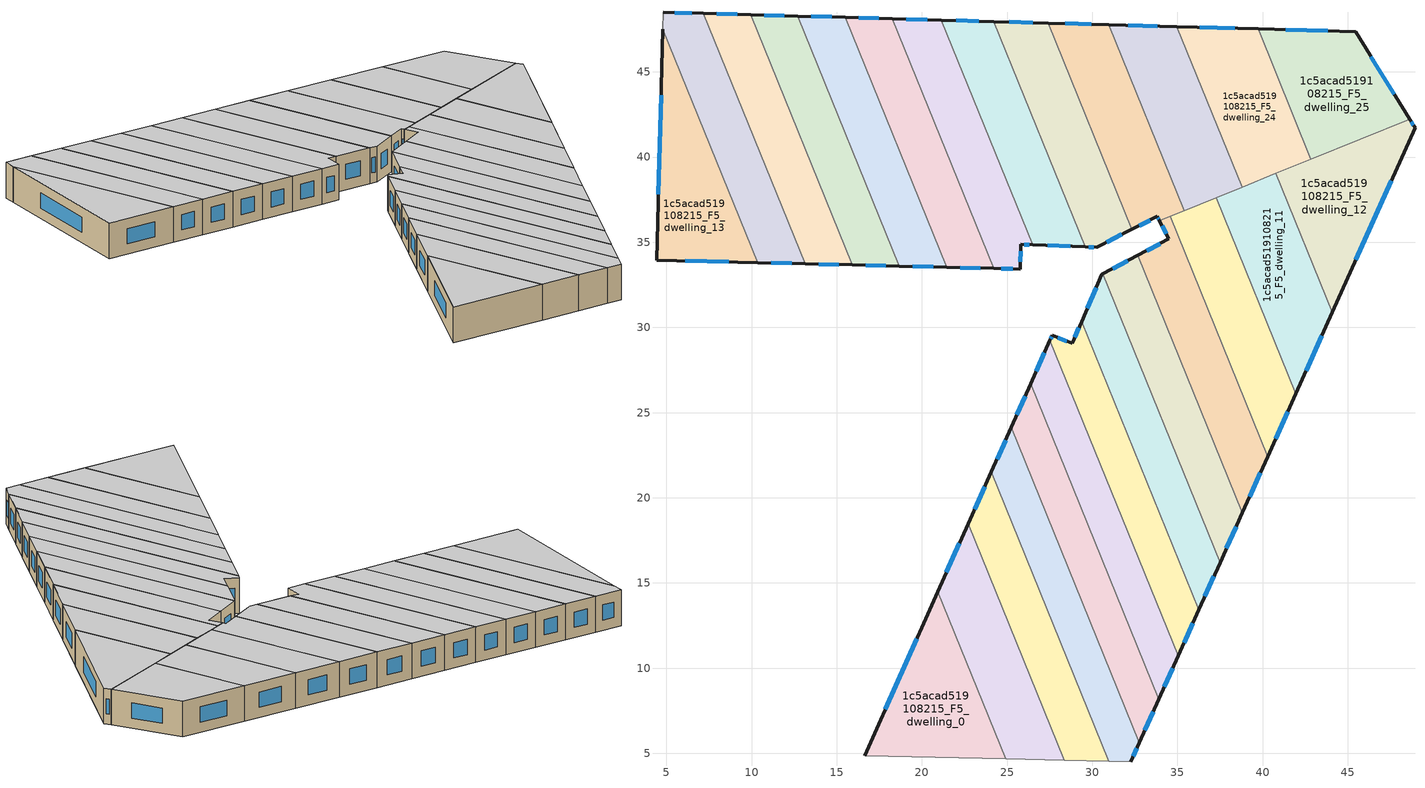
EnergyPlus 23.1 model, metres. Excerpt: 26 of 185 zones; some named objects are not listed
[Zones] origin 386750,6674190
1c5acad519108215_F5_dwelling_0
 floor to 1c5acad519108215_F4_dwelling_0 (EU_floor_Construction): 20.93,14.48 24.91,4.67 16.63,4.85 z15
 wall outside (EU_wall_Construction): 20.93,14.48 16.63,4.85 z15:18
 wall adiabatic (EU_wall_Construction): 16.63,4.85 24.91,4.67 z15:18
 wall to 1c5acad519108215_F5_dwelling_1 (EU_wall_Construction): 24.91,4.67 20.93,14.48 z15:18
 window (EU_Window_Construction): 19.7,11.72 17.86,7.6 z15.86:17.14
 ceiling to 1c5acad519108215_F6_dwelling_0 (EU_floor_Construction): 24.91,4.67 20.93,14.48 16.63,4.85 z18
1c5acad519108215_F5_dwelling_1
 floor to 1c5acad519108215_F4_dwelling_1 (EU_floor_Construction): 22.71,18.46 28.34,4.59 24.91,4.67 20.93,14.48 z15
 wall outside (EU_wall_Construction): 22.71,18.46 20.93,14.48 z15:18
 wall to 1c5acad519108215_F5_dwelling_2 (EU_wall_Construction): 28.34,4.59 22.71,18.46 z15:18
 wall adiabatic (EU_wall_Construction): 24.91,4.67 28.34,4.59 z15:18
 window (EU_Window_Construction): 22.2,17.33 21.44,15.62 z15.86:17.14
 ceiling to 1c5acad519108215_F6_dwelling_1 (EU_floor_Construction): 28.34,4.59 22.71,18.46 20.93,14.48 24.91,4.67 z18
1c5acad519108215_F5_dwelling_10
 floor to 1c5acad519108215_F4_dwelling_10 (EU_floor_Construction): 37.26,37.61 41.94,26.1 40.29,22.42 34.56,36.51 z15
 wall outside (EU_wall_Construction): 40.29,22.42 41.94,26.1 z15:18
 wall to 1c5acad519108215_F5_dwelling_9 (EU_wall_Construction): 34.56,36.51 40.29,22.42 z15:18
 wall to 1c5acad519108215_F5_dwelling_11 (EU_wall_Construction): 41.94,26.1 37.26,37.61 z15:18
 wall to 1c5acad519108215_F5_dwelling_23 (EU_wall_Construction): 37.26,37.61 35.39,36.85 z15:18
 wall to 1c5acad519108215_F5_dwelling_22 (EU_wall_Construction): 35.39,36.85 34.56,36.51 z15:18
 window (EU_Window_Construction): 40.76,23.47 41.47,25.05 z15.86:17.14
 ceiling to 1c5acad519108215_F6_dwelling_10 (EU_floor_Construction): 40.29,22.42 41.94,26.1 37.26,37.61 34.56,36.51 z18
1c5acad519108215_F5_dwelling_11
 floor to 1c5acad519108215_F4_dwelling_11 (EU_floor_Construction): 40.78,39.04 44.09,30.88 41.94,26.1 37.26,37.61 z15
 wall outside (EU_wall_Construction): 41.94,26.1 44.09,30.88 z15:18
 wall to 1c5acad519108215_F5_dwelling_12 (EU_wall_Construction): 44.09,30.88 40.78,39.04 z15:18
 wall to 1c5acad519108215_F5_dwelling_24 (EU_wall_Construction): 40.78,39.04 38.79,38.23 z15:18
 wall to 1c5acad519108215_F5_dwelling_23 (EU_wall_Construction): 38.79,38.23 37.26,37.61 z15:18
 window (EU_Window_Construction): 42.55,27.46 43.47,29.52 z15.86:17.14
 ceiling to 1c5acad519108215_F6_dwelling_11 (EU_floor_Construction): 41.94,26.1 44.09,30.88 40.78,39.04 37.26,37.61 z18
1c5acad519108215_F5_dwelling_12
 floor to 1c5acad519108215_F4_dwelling_12 (EU_floor_Construction): 48.62,42.23 48.94,41.71 44.09,30.88 40.78,39.04 z15
 wall outside (EU_wall_Construction): 44.09,30.88 48.94,41.71 48.62,42.23 z15:18
 wall to 1c5acad519108215_F5_dwelling_25 (EU_wall_Construction): 48.62,42.23 42.84,39.87 z15:18
 wall to 1c5acad519108215_F5_dwelling_24 (EU_wall_Construction): 42.84,39.88 40.77,39.04 z15:18
 window (EU_Window_Construction): 48.85,41.86 48.71,42.08 / 45.47,33.98 47.55,38.62 z15.86:17.14
 ceiling to 1c5acad519108215_F6_dwelling_12 (EU_floor_Construction): 44.09,30.88 48.94,41.71 48.62,42.23 40.78,39.04 z18
1c5acad519108215_F5_dwelling_13
 floor to 1c5acad519108215_F4_dwelling_13 (EU_floor_Construction): 4.8,47.49 10.36,33.8 4.42,33.95 z15
 wall outside (EU_wall_Construction): 4.8,47.49 4.42,33.95 10.36,33.8 z15:18
 wall to 1c5acad519108215_F5_dwelling_14 (EU_wall_Construction): 10.36,33.8 4.8,47.49 z15:18
 window (EU_Window_Construction): 6.12,33.91 8.66,33.84 / 4.69,43.62 4.53,37.82 z15.86:17.14
 ceiling to 1c5acad519108215_F6_dwelling_13 (EU_floor_Construction): 10.36,33.8 4.8,47.49 4.42,33.95 z18
1c5acad519108215_F5_dwelling_14
 floor to 1c5acad519108215_F4_dwelling_14 (EU_floor_Construction): 7.17,48.43 13.14,33.74 10.36,33.8 4.8,47.49 4.83,48.5 z15
 wall outside (EU_wall_Construction): 7.17,48.43 4.83,48.5 / 10.36,33.8 13.14,33.74 z15:18
 wall to 1c5acad519108215_F5_dwelling_15 (EU_wall_Construction): 13.14,33.74 7.17,48.43 z15:18
 wall adiabatic (EU_wall_Construction): 4.83,48.5 4.8,47.49 z15:18
 window (EU_Window_Construction): 6.5,48.45 5.5,48.48 / 11.15,33.78 12.35,33.75 z15.86:17.14
 ceiling to 1c5acad519108215_F6_dwelling_14 (EU_floor_Construction): 13.14,33.74 7.17,48.43 4.83,48.5 4.8,47.49 10.36,33.8 z18
1c5acad519108215_F5_dwelling_15
 floor to 1c5acad519108215_F4_dwelling_15 (EU_floor_Construction): 9.94,48.35 15.91,33.67 13.14,33.74 7.17,48.43 z15
 wall outside (EU_wall_Construction): 13.14,33.74 15.91,33.67 / 9.94,48.35 7.17,48.43 z15:18
 wall to 1c5acad519108215_F5_dwelling_16 (EU_wall_Construction): 15.91,33.67 9.94,48.35 z15:18
 window (EU_Window_Construction): 13.93,33.72 15.12,33.69 / 9.15,48.38 7.96,48.41 z15.86:17.14
 ceiling to 1c5acad519108215_F6_dwelling_15 (EU_floor_Construction): 15.91,33.67 9.94,48.35 7.17,48.43 13.14,33.74 z18
1c5acad519108215_F5_dwelling_16
 floor to 1c5acad519108215_F4_dwelling_16 (EU_floor_Construction): 12.71,48.28 18.68,33.6 15.91,33.67 9.94,48.35 z15
 wall outside (EU_wall_Construction): 15.91,33.67 18.68,33.6 / 12.71,48.28 9.94,48.35 z15:18
 wall to 1c5acad519108215_F5_dwelling_17 (EU_wall_Construction): 18.68,33.6 12.71,48.28 z15:18
 window (EU_Window_Construction): 16.7,33.65 17.88,33.62 / 11.92,48.3 10.73,48.33 z15.86:17.14
 ceiling to 1c5acad519108215_F6_dwelling_16 (EU_floor_Construction): 18.68,33.6 12.71,48.28 9.94,48.35 15.91,33.67 z18
1c5acad519108215_F5_dwelling_17
 floor to 1c5acad519108215_F4_dwelling_17 (EU_floor_Construction): 15.49,48.2 21.45,33.53 18.68,33.6 12.71,48.28 z15
 wall outside (EU_wall_Construction): 18.68,33.6 21.45,33.53 / 15.49,48.2 12.71,48.28 z15:18
 wall to 1c5acad519108215_F5_dwelling_18 (EU_wall_Construction): 21.45,33.53 15.49,48.2 z15:18
 window (EU_Window_Construction): 19.47,33.58 20.66,33.55 / 14.7,48.22 13.51,48.25 z15.86:17.14
 ceiling to 1c5acad519108215_F6_dwelling_17 (EU_floor_Construction): 21.45,33.53 15.49,48.2 12.71,48.28 18.68,33.6 z18
1c5acad519108215_F5_dwelling_18
 floor to 1c5acad519108215_F4_dwelling_18 (EU_floor_Construction): 18.27,48.12 24.22,33.46 21.45,33.53 15.49,48.2 z15
 wall outside (EU_wall_Construction): 21.45,33.53 24.22,33.46 / 18.27,48.12 15.49,48.2 z15:18
 wall to 1c5acad519108215_F5_dwelling_19 (EU_wall_Construction): 24.22,33.46 18.27,48.12 z15:18
 window (EU_Window_Construction): 22.24,33.51 23.43,33.48 / 17.47,48.14 16.28,48.18 z15.86:17.14
 ceiling to 1c5acad519108215_F6_dwelling_18 (EU_floor_Construction): 24.22,33.46 18.27,48.12 15.49,48.2 21.45,33.53 z18
1c5acad519108215_F5_dwelling_19
 floor to 1c5acad519108215_F4_dwelling_19 (EU_floor_Construction): 21.15,48.04 26.5,34.85 25.79,34.88 25.78,33.43 24.22,33.46 18.27,48.12 z15
 wall outside (EU_wall_Construction): 21.15,48.04 18.27,48.12 / 24.22,33.46 25.78,33.43 25.79,34.88 26.5,34.85 z15:18
 wall to 1c5acad519108215_F5_dwelling_20 (EU_wall_Construction): 26.5,34.85 21.15,48.04 z15:18
 window (EU_Window_Construction): 20.32,48.06 19.09,48.1 / 26,34.87 26.3,34.85 / 25.78,33.84 25.79,34.46 / 24.66,33.45 25.33,33.44 z15.86:17.14
 ceiling to 1c5acad519108215_F6_dwelling_19 (EU_floor_Construction): 25.78,33.43 25.79,34.88 26.5,34.85 21.15,48.04 18.27,48.12 24.22,33.46 z18
1c5acad519108215_F5_dwelling_2
 floor to 1c5acad519108215_F4_dwelling_2 (EU_floor_Construction): 24.08,21.53 30.98,4.54 28.34,4.59 22.71,18.46 z15
 wall outside (EU_wall_Construction): 24.08,21.53 22.71,18.46 z15:18
 wall to 1c5acad519108215_F5_dwelling_3 (EU_wall_Construction): 30.98,4.54 24.08,21.53 z15:18
 wall adiabatic (EU_wall_Construction): 28.34,4.59 30.98,4.54 z15:18
 window (EU_Window_Construction): 23.69,20.65 23.1,19.34 z15.86:17.14
 ceiling to 1c5acad519108215_F6_dwelling_2 (EU_floor_Construction): 30.98,4.54 24.08,21.53 22.71,18.46 28.34,4.59 z18
1c5acad519108215_F5_dwelling_20
 floor to 1c5acad519108215_F4_dwelling_20 (EU_floor_Construction): 24.23,47.96 29.6,34.73 26.5,34.85 21.15,48.04 z15
 wall outside (EU_wall_Construction): 26.5,34.85 29.6,34.73 / 24.23,47.96 21.15,48.04 z15:18
 wall to 1c5acad519108215_F5_dwelling_21 (EU_wall_Construction): 29.6,34.73 24.23,47.96 z15:18
 window (EU_Window_Construction): 27.39,34.81 28.72,34.76 / 23.35,47.98 22.03,48.02 z15.86:17.14
 ceiling to 1c5acad519108215_F6_dwelling_20 (EU_floor_Construction): 29.6,34.73 24.23,47.96 21.15,48.04 26.5,34.85 z18
1c5acad519108215_F5_dwelling_21
 floor to 1c5acad519108215_F4_dwelling_21 (EU_floor_Construction): 27.41,47.87 32.33,35.76 30.27,34.7 29.6,34.73 24.23,47.96 z15
 wall outside (EU_wall_Construction): 27.41,47.87 24.23,47.96 / 29.6,34.73 30.27,34.7 32.33,35.76 z15:18
 wall to 1c5acad519108215_F5_dwelling_22 (EU_wall_Construction): 32.33,35.76 27.41,47.87 z15:18
 window (EU_Window_Construction): 26.5,47.89 25.14,47.93 / 30.85,35 31.74,35.46 / 29.79,34.72 30.08,34.71 z15.86:17.14
 ceiling to 1c5acad519108215_F6_dwelling_21 (EU_floor_Construction): 32.33,35.76 27.41,47.87 24.23,47.96 29.6,34.73 30.27,34.7 z18
1c5acad519108215_F5_dwelling_22
 floor to 1c5acad519108215_F4_dwelling_22 (EU_floor_Construction): 30.96,47.77 35.39,36.85 33.94,36.26 33.81,36.52 32.33,35.76 27.41,47.87 z15
 wall outside (EU_wall_Construction): 32.33,35.76 33.81,36.52 33.94,36.26 / 30.96,47.77 27.41,47.87 z15:18
 wall to 1c5acad519108215_F5_dwelling_23 (EU_wall_Construction): 35.39,36.85 30.96,47.77 z15:18
 wall to 1c5acad519108215_F5_dwelling_9 (EU_wall_Construction): 33.94,36.26 34.56,36.52 z15:18
 window (EU_Window_Construction): 33.85,36.44 33.91,36.34 / 32.75,35.97 33.39,36.3 / 29.94,47.8 28.42,47.84 z15.86:17.14
 ceiling to 1c5acad519108215_F6_dwelling_22 (EU_floor_Construction): 35.39,36.85 30.96,47.77 27.41,47.87 32.33,35.76 33.81,36.52 33.94,36.26 z18
1c5acad519108215_F5_dwelling_23
 floor to 1c5acad519108215_F4_dwelling_23 (EU_floor_Construction): 34.96,47.66 38.79,38.23 35.39,36.85 30.96,47.77 z15
 wall outside (EU_wall_Construction): 34.96,47.66 30.96,47.77 z15:18
 wall to 1c5acad519108215_F5_dwelling_24 (EU_wall_Construction): 38.79,38.23 34.96,47.66 z15:18
 window (EU_Window_Construction): 33.82,47.69 32.1,47.74 z15.86:17.14
 ceiling to 1c5acad519108215_F6_dwelling_23 (EU_floor_Construction): 38.79,38.23 34.96,47.66 30.96,47.77 35.39,36.85 z18
1c5acad519108215_F5_dwelling_24
 floor to 1c5acad519108215_F4_dwelling_24 (EU_floor_Construction): 39.73,47.53 42.84,39.88 38.79,38.23 34.96,47.66 z15
 wall outside (EU_wall_Construction): 39.73,47.53 34.96,47.66 z15:18
 wall to 1c5acad519108215_F5_dwelling_25 (EU_wall_Construction): 42.84,39.88 39.73,47.53 z15:18
 window (EU_Window_Construction): 38.36,47.56 36.32,47.62 z15.86:17.14
 ceiling to 1c5acad519108215_F6_dwelling_24 (EU_floor_Construction): 42.84,39.88 39.73,47.53 34.96,47.66 38.79,38.23 z18
1c5acad519108215_F5_dwelling_25
 floor to 1c5acad519108215_F4_dwelling_25 (EU_floor_Construction): 45.45,47.37 48.62,42.23 42.84,39.88 39.73,47.53 z15
 wall outside (EU_wall_Construction): 48.62,42.23 45.45,47.37 39.73,47.53 z15:18
 window (EU_Window_Construction): 43.81,47.41 41.36,47.48 / 47.72,43.7 46.36,45.9 z15.86:17.14
 ceiling to 1c5acad519108215_F6_dwelling_25 (EU_floor_Construction): 48.62,42.23 45.45,47.37 39.73,47.53 42.84,39.88 z18
1c5acad519108215_F5_dwelling_3
 floor to 1c5acad519108215_F4_dwelling_3 (EU_floor_Construction): 25.24,24.14 32.76,5.63 32.26,4.51 30.98,4.54 24.08,21.53 z15
 wall outside (EU_wall_Construction): 25.24,24.14 24.08,21.53 / 32.26,4.51 32.76,5.63 z15:18
 wall to 1c5acad519108215_F5_dwelling_4 (EU_wall_Construction): 32.76,5.63 25.24,24.14 z15:18
 wall adiabatic (EU_wall_Construction): 30.98,4.54 32.26,4.51 z15:18
 window (EU_Window_Construction): 24.91,23.39 24.41,22.27 / 32.4,4.83 32.62,5.31 z15.86:17.14
 ceiling to 1c5acad519108215_F6_dwelling_3 (EU_floor_Construction): 32.26,4.51 32.76,5.63 25.24,24.14 24.08,21.53 30.98,4.54 z18
1c5acad519108215_F5_dwelling_4
 floor to 1c5acad519108215_F4_dwelling_4 (EU_floor_Construction): 26.38,26.69 33.9,8.17 32.76,5.63 25.24,24.14 z15
 wall outside (EU_wall_Construction): 32.76,5.63 33.9,8.17 / 26.38,26.69 25.24,24.14 z15:18
 wall to 1c5acad519108215_F5_dwelling_5 (EU_wall_Construction): 33.9,8.17 26.38,26.69 z15:18
 window (EU_Window_Construction): 33.09,6.36 33.57,7.45 / 26.05,25.96 25.57,24.87 z15.86:17.14
 ceiling to 1c5acad519108215_F6_dwelling_4 (EU_floor_Construction): 32.76,5.63 33.9,8.17 26.38,26.69 25.24,24.14 z18
1c5acad519108215_F5_dwelling_5
 floor to 1c5acad519108215_F4_dwelling_5 (EU_floor_Construction): 27.52,29.24 35.04,10.71 33.9,8.17 26.38,26.69 z15
 wall outside (EU_wall_Construction): 33.9,8.17 35.04,10.71 / 27.52,29.24 26.38,26.69 z15:18
 wall to 1c5acad519108215_F5_dwelling_6 (EU_wall_Construction): 35.04,10.71 27.52,29.24 z15:18
 window (EU_Window_Construction): 34.23,8.9 34.72,9.99 / 27.19,28.51 26.7,27.42 z15.86:17.14
 ceiling to 1c5acad519108215_F6_dwelling_5 (EU_floor_Construction): 33.9,8.17 35.04,10.71 27.52,29.24 26.38,26.69 z18
1c5acad519108215_F5_dwelling_6
 floor to 1c5acad519108215_F4_dwelling_6 (EU_floor_Construction): 29.38,30.34 36.25,13.42 35.04,10.71 27.52,29.24 27.65,29.54 28.82,29.06 z15
 wall outside (EU_wall_Construction): 35.04,10.71 36.25,13.42 / 29.38,30.34 28.82,29.06 27.65,29.54 27.52,29.24 z15:18
 wall to 1c5acad519108215_F5_dwelling_7 (EU_wall_Construction): 36.25,13.42 29.38,30.34 z15:18
 window (EU_Window_Construction): 35.39,11.49 35.91,12.64 / 27.61,29.46 27.56,29.33 / 28.49,29.2 27.99,29.4 / 29.22,29.98 28.98,29.43 z15.86:17.14
 ceiling to 1c5acad519108215_F6_dwelling_6 (EU_floor_Construction): 35.04,10.71 36.25,13.42 29.38,30.34 28.82,29.06 27.65,29.54 27.52,29.24 z18
1c5acad519108215_F5_dwelling_7
 floor to 1c5acad519108215_F4_dwelling_7 (EU_floor_Construction): 30.61,33.14 37.5,16.19 36.25,13.42 29.38,30.34 30.57,33.11 z15
 wall outside (EU_wall_Construction): 36.25,13.42 37.5,16.19 / 30.61,33.14 30.57,33.11 29.38,30.34 z15:18
 wall to 1c5acad519108215_F5_dwelling_8 (EU_wall_Construction): 37.5,16.19 30.61,33.14 z15:18
 window (EU_Window_Construction): 36.61,14.21 37.14,15.4 / 30.23,32.32 29.72,31.14 z15.86:17.14
 ceiling to 1c5acad519108215_F6_dwelling_7 (EU_floor_Construction): 36.25,13.42 37.5,16.19 30.61,33.14 30.57,33.11 29.38,30.34 z18
1c5acad519108215_F5_dwelling_8
 floor to 1c5acad519108215_F4_dwelling_8 (EU_floor_Construction): 32.68,34.23 38.82,19.13 37.5,16.19 30.61,33.14 z15
 wall outside (EU_wall_Construction): 32.68,34.23 30.61,33.14 / 37.5,16.19 38.82,19.13 z15:18
 wall to 1c5acad519108215_F5_dwelling_9 (EU_wall_Construction): 38.82,19.13 32.68,34.23 z15:18
 window (EU_Window_Construction): 32.09,33.92 31.21,33.45 / 37.87,17.03 38.44,18.29 z15.86:17.14
 ceiling to 1c5acad519108215_F6_dwelling_8 (EU_floor_Construction): 37.5,16.19 38.82,19.13 32.68,34.23 30.61,33.14 z18
1c5acad519108215_F5_dwelling_9
 floor to 1c5acad519108215_F4_dwelling_9 (EU_floor_Construction): 34.56,36.51 40.29,22.42 38.82,19.13 32.68,34.23 34.5,35.19 33.94,36.26 z15
 wall outside (EU_wall_Construction): 38.82,19.13 40.29,22.42 / 33.94,36.26 34.5,35.19 32.68,34.23 z15:18
 window (EU_Window_Construction): 39.24,20.07 39.87,21.48 / 33.98,34.92 33.2,34.51 / 34.1,35.96 34.34,35.5 z15.86:17.14
 ceiling to 1c5acad519108215_F6_dwelling_9 (EU_floor_Construction): 38.82,19.13 40.29,22.42 34.56,36.51 33.94,36.26 34.5,35.19 32.68,34.23 z18
[Building]
EU S2 Campaign: North Axis=0; Terrain=City; Solar Distribution=FullExterior
[Site:Location]
Helsinki-Vantaa.AP: Latitude=60.317; Longitude=24.963; Time Zone=2; Elevation=54.6
[SizingPeriod:WeatherFileDays]
AnnualSizingPeriod: Begin Month=1; Begin Day of Month=1; End Month=12; End Day of Month=31; Day of Week for Start Day=Monday; Use Weather File Daylight Saving Period=No; Use Weather File Rain and Snow Indicators=No
[MATERIAL]
EU_InternalMass_Material: Roughness=MediumRough; Thickness=0.1; Conductivity=1; Density=1800; Specific Heat=900; Thermal Absorptance=0.9; Solar Absorptance=0.7; Visible Absorptance=0.7
[MATERIAL:NOMASS] Roughness=MediumRough; Thermal Absorptance=0.9; Solar Absorptance=0.7; Visible Absorptance=0.7
Name | Thermal Resistance
EU_wall_NoMass | 1.10183
EU_floor_NoMass | 1.70606
[WINDOWMATERIAL:SIMPLEGLAZINGSYSTEM]
EU_Window_SimpleGlazing: UFactor=3.11035; Solar Heat Gain Coefficient=0.8; Visible Transmittance=0.8
[CONSTRUCTION]
EU_wall_Construction: EU_wall_NoMass
EU_floor_Construction: EU_floor_NoMass
EU_Window_Construction: EU_Window_SimpleGlazing
EU_InternalMass_Construction: EU_InternalMass_Material
[ZONE] Type=1; Multiplier=1; Ceiling Height=autocalculate; Floor Area=autocalculate; Part of Total Floor Area=Yes
Name | Volume
1c5acad519108215_F5_dwelling_0 | 120.739
1c5acad519108215_F5_dwelling_1 | 120.759
1c5acad519108215_F5_dwelling_10; 1c5acad519108215_F5_dwelling_12 | 120.743
1c5acad519108215_F5_dwelling_11 | 120.72
1c5acad519108215_F5_dwelling_13 | 120.735
1c5acad519108215_F5_dwelling_14; 1c5acad519108215_F5_dwelling_4 | 120.749
1c5acad519108215_F5_dwelling_15 | 120.772
1c5acad519108215_F5_dwelling_16 | 120.729
1c5acad519108215_F5_dwelling_17 | 120.756
1c5acad519108215_F5_dwelling_18 | 120.74
1c5acad519108215_F5_dwelling_19 | 120.725
1c5acad519108215_F5_dwelling_2 | 120.761
1c5acad519108215_F5_dwelling_20 | 120.754
1c5acad519108215_F5_dwelling_21 | 120.837
1c5acad519108215_F5_dwelling_22; 1c5acad519108215_F5_dwelling_6 | 120.732
1c5acad519108215_F5_dwelling_23 | 120.753
1c5acad519108215_F5_dwelling_24 | 120.724
1c5acad519108215_F5_dwelling_25; 1c5acad519108215_F5_dwelling_9 | 120.752
1c5acad519108215_F5_dwelling_3 | 120.679
1c5acad519108215_F5_dwelling_5 | 120.764
1c5acad519108215_F5_dwelling_7 | 120.77
1c5acad519108215_F5_dwelling_8 | 120.693
[INTERNALMASS] Construction=EU_InternalMass_Construction
Name | Zone or ZoneList | Surface Area
1c5acad519108215_F5_dwelling_0_EU_InternalMass | 1c5acad519108215_F5_dwelling_0 | 40.2464
1c5acad519108215_F5_dwelling_1_EU_InternalMass | 1c5acad519108215_F5_dwelling_1 | 40.2529
1c5acad519108215_F5_dwelling_2_EU_InternalMass | 1c5acad519108215_F5_dwelling_2 | 40.2536
1c5acad519108215_F5_dwelling_3_EU_InternalMass | 1c5acad519108215_F5_dwelling_3 | 40.2266
1c5acad519108215_F5_dwelling_4_EU_InternalMass | 1c5acad519108215_F5_dwelling_4 | 40.2498
1c5acad519108215_F5_dwelling_5_EU_InternalMass | 1c5acad519108215_F5_dwelling_5 | 40.2547
1c5acad519108215_F5_dwelling_6_EU_InternalMass | 1c5acad519108215_F5_dwelling_6 | 40.2435
1c5acad519108215_F5_dwelling_7_EU_InternalMass | 1c5acad519108215_F5_dwelling_7 | 40.2566
1c5acad519108215_F5_dwelling_8_EU_InternalMass | 1c5acad519108215_F5_dwelling_8 | 40.231
1c5acad519108215_F5_dwelling_9_EU_InternalMass | 1c5acad519108215_F5_dwelling_9 | 40.2504
1c5acad519108215_F5_dwelling_10_EU_InternalMass | 1c5acad519108215_F5_dwelling_10 | 40.2476
1c5acad519108215_F5_dwelling_11_EU_InternalMass | 1c5acad519108215_F5_dwelling_11 | 40.2414
1c5acad519108215_F5_dwelling_12_EU_InternalMass | 1c5acad519108215_F5_dwelling_12 | 40.2478
1c5acad519108215_F5_dwelling_13_EU_InternalMass | 1c5acad519108215_F5_dwelling_13 | 40.2454
1c5acad519108215_F5_dwelling_14_EU_InternalMass | 1c5acad519108215_F5_dwelling_14 | 40.2499
1c5acad519108215_F5_dwelling_15_EU_InternalMass | 1c5acad519108215_F5_dwelling_15 | 40.2571
1c5acad519108215_F5_dwelling_16_EU_InternalMass | 1c5acad519108215_F5_dwelling_16 | 40.2427
1c5acad519108215_F5_dwelling_17_EU_InternalMass | 1c5acad519108215_F5_dwelling_17 | 40.252
1c5acad519108215_F5_dwelling_18_EU_InternalMass | 1c5acad519108215_F5_dwelling_18 | 40.2466
1c5acad519108215_F5_dwelling_19_EU_InternalMass | 1c5acad519108215_F5_dwelling_19 | 40.2419
1c5acad519108215_F5_dwelling_20_EU_InternalMass | 1c5acad519108215_F5_dwelling_20 | 40.2514
1c5acad519108215_F5_dwelling_21_EU_InternalMass | 1c5acad519108215_F5_dwelling_21 | 40.2799
1c5acad519108215_F5_dwelling_22_EU_InternalMass | 1c5acad519108215_F5_dwelling_22 | 40.2441
1c5acad519108215_F5_dwelling_23_EU_InternalMass | 1c5acad519108215_F5_dwelling_23 | 40.2509
1c5acad519108215_F5_dwelling_24_EU_InternalMass | 1c5acad519108215_F5_dwelling_24 | 40.2414
1c5acad519108215_F5_dwelling_25_EU_InternalMass | 1c5acad519108215_F5_dwelling_25 | 40.2508
[OTHEREQUIPMENT] Fuel Type=Electricity; Design Level Calculation Method=Watts/Area; Power per Zone Floor Area=1; Fraction Latent=0; Fraction Radiant=0; Fraction Lost=0; Carbon Dioxide Generation Rate=0; EndUse Subcategory=EU_Step8_InternalGains
Name | Zone or ZoneList or Space or SpaceList | Schedule
EU_Step8_InternalGain_1c5acad519108215_F5_dwelling_0_f000 | 1c5acad519108215_F5_dwelling_0 | EU_Step8_GainSchedule_1c5acad519108215_F5_dwelling_0_f000
EU_Step8_InternalGain_1c5acad519108215_F5_dwelling_1_f000 | 1c5acad519108215_F5_dwelling_1 | EU_Step8_GainSchedule_1c5acad519108215_F5_dwelling_1_f000
EU_Step8_InternalGain_1c5acad519108215_F5_dwelling_2_f000 | 1c5acad519108215_F5_dwelling_2 | EU_Step8_GainSchedule_1c5acad519108215_F5_dwelling_2_f000
EU_Step8_InternalGain_1c5acad519108215_F5_dwelling_3_f000 | 1c5acad519108215_F5_dwelling_3 | EU_Step8_GainSchedule_1c5acad519108215_F5_dwelling_3_f000
EU_Step8_InternalGain_1c5acad519108215_F5_dwelling_4_f000 | 1c5acad519108215_F5_dwelling_4 | EU_Step8_GainSchedule_1c5acad519108215_F5_dwelling_4_f000
EU_Step8_InternalGain_1c5acad519108215_F5_dwelling_5_f000 | 1c5acad519108215_F5_dwelling_5 | EU_Step8_GainSchedule_1c5acad519108215_F5_dwelling_5_f000
EU_Step8_InternalGain_1c5acad519108215_F5_dwelling_6_f000 | 1c5acad519108215_F5_dwelling_6 | EU_Step8_GainSchedule_1c5acad519108215_F5_dwelling_6_f000
EU_Step8_InternalGain_1c5acad519108215_F5_dwelling_7_f000 | 1c5acad519108215_F5_dwelling_7 | EU_Step8_GainSchedule_1c5acad519108215_F5_dwelling_7_f000
EU_Step8_InternalGain_1c5acad519108215_F5_dwelling_8_f000 | 1c5acad519108215_F5_dwelling_8 | EU_Step8_GainSchedule_1c5acad519108215_F5_dwelling_8_f000
EU_Step8_InternalGain_1c5acad519108215_F5_dwelling_9_f000 | 1c5acad519108215_F5_dwelling_9 | EU_Step8_GainSchedule_1c5acad519108215_F5_dwelling_9_f000
EU_Step8_InternalGain_1c5acad519108215_F5_dwelling_10_f000 | 1c5acad519108215_F5_dwelling_10 | EU_Step8_GainSchedule_1c5acad519108215_F5_dwelling_10_f000
EU_Step8_InternalGain_1c5acad519108215_F5_dwelling_11_f000 | 1c5acad519108215_F5_dwelling_11 | EU_Step8_GainSchedule_1c5acad519108215_F5_dwelling_11_f000
EU_Step8_InternalGain_1c5acad519108215_F5_dwelling_12_f000 | 1c5acad519108215_F5_dwelling_12 | EU_Step8_GainSchedule_1c5acad519108215_F5_dwelling_12_f000
EU_Step8_InternalGain_1c5acad519108215_F5_dwelling_13_f000 | 1c5acad519108215_F5_dwelling_13 | EU_Step8_GainSchedule_1c5acad519108215_F5_dwelling_13_f000
EU_Step8_InternalGain_1c5acad519108215_F5_dwelling_14_f000 | 1c5acad519108215_F5_dwelling_14 | EU_Step8_GainSchedule_1c5acad519108215_F5_dwelling_14_f000
EU_Step8_InternalGain_1c5acad519108215_F5_dwelling_15_f000 | 1c5acad519108215_F5_dwelling_15 | EU_Step8_GainSchedule_1c5acad519108215_F5_dwelling_15_f000
EU_Step8_InternalGain_1c5acad519108215_F5_dwelling_16_f000 | 1c5acad519108215_F5_dwelling_16 | EU_Step8_GainSchedule_1c5acad519108215_F5_dwelling_16_f000
EU_Step8_InternalGain_1c5acad519108215_F5_dwelling_17_f000 | 1c5acad519108215_F5_dwelling_17 | EU_Step8_GainSchedule_1c5acad519108215_F5_dwelling_17_f000
EU_Step8_InternalGain_1c5acad519108215_F5_dwelling_18_f000 | 1c5acad519108215_F5_dwelling_18 | EU_Step8_GainSchedule_1c5acad519108215_F5_dwelling_18_f000
EU_Step8_InternalGain_1c5acad519108215_F5_dwelling_19_f000 | 1c5acad519108215_F5_dwelling_19 | EU_Step8_GainSchedule_1c5acad519108215_F5_dwelling_19_f000
EU_Step8_InternalGain_1c5acad519108215_F5_dwelling_20_f000 | 1c5acad519108215_F5_dwelling_20 | EU_Step8_GainSchedule_1c5acad519108215_F5_dwelling_20_f000
EU_Step8_InternalGain_1c5acad519108215_F5_dwelling_21_f000 | 1c5acad519108215_F5_dwelling_21 | EU_Step8_GainSchedule_1c5acad519108215_F5_dwelling_21_f000
EU_Step8_InternalGain_1c5acad519108215_F5_dwelling_22_f000 | 1c5acad519108215_F5_dwelling_22 | EU_Step8_GainSchedule_1c5acad519108215_F5_dwelling_22_f000
EU_Step8_InternalGain_1c5acad519108215_F5_dwelling_23_f000 | 1c5acad519108215_F5_dwelling_23 | EU_Step8_GainSchedule_1c5acad519108215_F5_dwelling_23_f000
EU_Step8_InternalGain_1c5acad519108215_F5_dwelling_24_f000 | 1c5acad519108215_F5_dwelling_24 | EU_Step8_GainSchedule_1c5acad519108215_F5_dwelling_24_f000
EU_Step8_InternalGain_1c5acad519108215_F5_dwelling_25_f000 | 1c5acad519108215_F5_dwelling_25 | EU_Step8_GainSchedule_1c5acad519108215_F5_dwelling_25_f000
[ZONEVENTILATION:DESIGNFLOWRATE] Schedule=EU_AlwaysOn; Design Flow Rate Calculation Method=AirChanges/Hour; Air Changes per Hour=0.756316; Ventilation Type=Natural; Fan Pressure Rise=0; Fan Total Efficiency=1; Constant Term Coefficient=1; Temperature Term Coefficient=0; Velocity Term Coefficient=0; Velocity Squared Term Coefficient=0; Minimum Indoor Temperature=-100; Maximum Indoor Temperature=100; Delta Temperature=-100; Minimum Outdoor Temperature=-100; Maximum Outdoor Temperature=100; Maximum Wind Speed=40
Name | Zone or ZoneList or Space or SpaceList
EU_ConstantAir_1c5acad519108215_F5_dwelling_0 | 1c5acad519108215_F5_dwelling_0
EU_ConstantAir_1c5acad519108215_F5_dwelling_1 | 1c5acad519108215_F5_dwelling_1
EU_ConstantAir_1c5acad519108215_F5_dwelling_2 | 1c5acad519108215_F5_dwelling_2
EU_ConstantAir_1c5acad519108215_F5_dwelling_3 | 1c5acad519108215_F5_dwelling_3
EU_ConstantAir_1c5acad519108215_F5_dwelling_4 | 1c5acad519108215_F5_dwelling_4
EU_ConstantAir_1c5acad519108215_F5_dwelling_5 | 1c5acad519108215_F5_dwelling_5
EU_ConstantAir_1c5acad519108215_F5_dwelling_6 | 1c5acad519108215_F5_dwelling_6
EU_ConstantAir_1c5acad519108215_F5_dwelling_7 | 1c5acad519108215_F5_dwelling_7
EU_ConstantAir_1c5acad519108215_F5_dwelling_8 | 1c5acad519108215_F5_dwelling_8
EU_ConstantAir_1c5acad519108215_F5_dwelling_9 | 1c5acad519108215_F5_dwelling_9
EU_ConstantAir_1c5acad519108215_F5_dwelling_10 | 1c5acad519108215_F5_dwelling_10
EU_ConstantAir_1c5acad519108215_F5_dwelling_11 | 1c5acad519108215_F5_dwelling_11
EU_ConstantAir_1c5acad519108215_F5_dwelling_12 | 1c5acad519108215_F5_dwelling_12
EU_ConstantAir_1c5acad519108215_F5_dwelling_13 | 1c5acad519108215_F5_dwelling_13
EU_ConstantAir_1c5acad519108215_F5_dwelling_14 | 1c5acad519108215_F5_dwelling_14
EU_ConstantAir_1c5acad519108215_F5_dwelling_15 | 1c5acad519108215_F5_dwelling_15
EU_ConstantAir_1c5acad519108215_F5_dwelling_16 | 1c5acad519108215_F5_dwelling_16
EU_ConstantAir_1c5acad519108215_F5_dwelling_17 | 1c5acad519108215_F5_dwelling_17
EU_ConstantAir_1c5acad519108215_F5_dwelling_18 | 1c5acad519108215_F5_dwelling_18
EU_ConstantAir_1c5acad519108215_F5_dwelling_19 | 1c5acad519108215_F5_dwelling_19
EU_ConstantAir_1c5acad519108215_F5_dwelling_20 | 1c5acad519108215_F5_dwelling_20
EU_ConstantAir_1c5acad519108215_F5_dwelling_21 | 1c5acad519108215_F5_dwelling_21
EU_ConstantAir_1c5acad519108215_F5_dwelling_22 | 1c5acad519108215_F5_dwelling_22
EU_ConstantAir_1c5acad519108215_F5_dwelling_23 | 1c5acad519108215_F5_dwelling_23
EU_ConstantAir_1c5acad519108215_F5_dwelling_24 | 1c5acad519108215_F5_dwelling_24
EU_ConstantAir_1c5acad519108215_F5_dwelling_25 | 1c5acad519108215_F5_dwelling_25
[HVACTEMPLATE:ZONE:IDEALLOADSAIRSYSTEM] System Availability Schedule=EU_AlwaysOn; Maximum Heating Supply Air Temperature=50; Minimum Cooling Supply Air Temperature=13; Maximum Heating Supply Air Humidity Ratio=0.0156; Minimum Cooling Supply Air Humidity Ratio=0.0077; Heating Limit=NoLimit; Cooling Limit=NoLimit; Heating Availability Schedule=EU_AlwaysOn; Cooling Availability Schedule=EU_CoolingOff; Dehumidification Control Type=ConstantSensibleHeatRatio; Cooling Sensible Heat Ratio=0.7; Dehumidification Setpoint=60; Humidification Control Type=None; Humidification Setpoint=30; Outdoor Air Method=None; Outdoor Air Flow Rate per Person=0.00944; Outdoor Air Flow Rate per Zone Floor Area=0; Outdoor Air Flow Rate per Zone=0; Demand Controlled Ventilation Type=None; Outdoor Air Economizer Type=NoEconomizer; Heat Recovery Type=None; Sensible Heat Recovery Effectiveness=0.7; Latent Heat Recovery Effectiveness=0.65
Name | Template Thermostat
1c5acad519108215_F5_dwelling_0 | EU_HeatOnly_1c5acad519108215_F5_dwelling_0
1c5acad519108215_F5_dwelling_1 | EU_HeatOnly_1c5acad519108215_F5_dwelling_1
1c5acad519108215_F5_dwelling_2 | EU_HeatOnly_1c5acad519108215_F5_dwelling_2
1c5acad519108215_F5_dwelling_3 | EU_HeatOnly_1c5acad519108215_F5_dwelling_3
1c5acad519108215_F5_dwelling_4 | EU_HeatOnly_1c5acad519108215_F5_dwelling_4
1c5acad519108215_F5_dwelling_5 | EU_HeatOnly_1c5acad519108215_F5_dwelling_5
1c5acad519108215_F5_dwelling_6 | EU_HeatOnly_1c5acad519108215_F5_dwelling_6
1c5acad519108215_F5_dwelling_7 | EU_HeatOnly_1c5acad519108215_F5_dwelling_7
1c5acad519108215_F5_dwelling_8 | EU_HeatOnly_1c5acad519108215_F5_dwelling_8
1c5acad519108215_F5_dwelling_9 | EU_HeatOnly_1c5acad519108215_F5_dwelling_9
1c5acad519108215_F5_dwelling_10 | EU_HeatOnly_1c5acad519108215_F5_dwelling_10
1c5acad519108215_F5_dwelling_11 | EU_HeatOnly_1c5acad519108215_F5_dwelling_11
1c5acad519108215_F5_dwelling_12 | EU_HeatOnly_1c5acad519108215_F5_dwelling_12
1c5acad519108215_F5_dwelling_13 | EU_HeatOnly_1c5acad519108215_F5_dwelling_13
1c5acad519108215_F5_dwelling_14 | EU_HeatOnly_1c5acad519108215_F5_dwelling_14
1c5acad519108215_F5_dwelling_15 | EU_HeatOnly_1c5acad519108215_F5_dwelling_15
1c5acad519108215_F5_dwelling_16 | EU_HeatOnly_1c5acad519108215_F5_dwelling_16
1c5acad519108215_F5_dwelling_17 | EU_HeatOnly_1c5acad519108215_F5_dwelling_17
1c5acad519108215_F5_dwelling_18 | EU_HeatOnly_1c5acad519108215_F5_dwelling_18
1c5acad519108215_F5_dwelling_19 | EU_HeatOnly_1c5acad519108215_F5_dwelling_19
1c5acad519108215_F5_dwelling_20 | EU_HeatOnly_1c5acad519108215_F5_dwelling_20
1c5acad519108215_F5_dwelling_21 | EU_HeatOnly_1c5acad519108215_F5_dwelling_21
1c5acad519108215_F5_dwelling_22 | EU_HeatOnly_1c5acad519108215_F5_dwelling_22
1c5acad519108215_F5_dwelling_23 | EU_HeatOnly_1c5acad519108215_F5_dwelling_23
1c5acad519108215_F5_dwelling_24 | EU_HeatOnly_1c5acad519108215_F5_dwelling_24
1c5acad519108215_F5_dwelling_25 | EU_HeatOnly_1c5acad519108215_F5_dwelling_25
[SIZING:ZONE] Zone Cooling Design Supply Air Temperature Input Method=SupplyAirTemperature; Zone Cooling Design Supply Air Temperature=13; Zone Heating Design Supply Air Temperature Input Method=SupplyAirTemperature; Zone Heating Design Supply Air Temperature=50; Zone Cooling Design Supply Air Humidity Ratio=0.008; Zone Heating Design Supply Air Humidity Ratio=0.008; Cooling Design Air Flow Method=DesignDay; Cooling Design Air Flow Rate=0; Cooling Minimum Air Flow per Zone Floor Area=0.000762; Cooling Minimum Air Flow=0; Cooling Minimum Air Flow Fraction=0.2; Heating Design Air Flow Method=DesignDay; Heating Design Air Flow Rate=0; Heating Maximum Air Flow per Zone Floor Area=0.002032; Heating Maximum Air Flow=0.141576; Heating Maximum Air Flow Fraction=0.3; Account for Dedicated Outdoor Air System=No; Dedicated Outdoor Air System Control Strategy=NeutralSupplyAir; Dedicated Outdoor Air Low Setpoint Temperature for Design=autosize; Dedicated Outdoor Air High Setpoint Temperature for Design=autosize; Zone Load Sizing Method=Sensible Load Only No Latent Load; Zone Latent Cooling Design Supply Air Humidity Ratio Input Method=HumidityRatioDifference; Zone Cooling Design Supply Air Humidity Ratio Difference=0.005; Zone Latent Heating Design Supply Air Humidity Ratio Input Method=HumidityRatioDifference; Zone Humidification Design Supply Air Humidity Ratio Difference=0.005
1c5acad519108215_F5_dwelling_0; 1c5acad519108215_F5_dwelling_1; 1c5acad519108215_F5_dwelling_2; 1c5acad519108215_F5_dwelling_3; 1c5acad519108215_F5_dwelling_4; 1c5acad519108215_F5_dwelling_5; 1c5acad519108215_F5_dwelling_6; 1c5acad519108215_F5_dwelling_7; 1c5acad519108215_F5_dwelling_8; 1c5acad519108215_F5_dwelling_9; 1c5acad519108215_F5_dwelling_10; 1c5acad519108215_F5_dwelling_11; 1c5acad519108215_F5_dwelling_12; 1c5acad519108215_F5_dwelling_13; 1c5acad519108215_F5_dwelling_14; 1c5acad519108215_F5_dwelling_15; 1c5acad519108215_F5_dwelling_16; 1c5acad519108215_F5_dwelling_17; 1c5acad519108215_F5_dwelling_18; 1c5acad519108215_F5_dwelling_19; 1c5acad519108215_F5_dwelling_20; 1c5acad519108215_F5_dwelling_21; 1c5acad519108215_F5_dwelling_22; 1c5acad519108215_F5_dwelling_23; 1c5acad519108215_F5_dwelling_24; 1c5acad519108215_F5_dwelling_25
[SCHEDULE:CONSTANT]
Name | Hourly Value
EU_AlwaysOn | 1
EU_CoolingOff | 0
[SCHEDULE:FILE] Column Number=1; Rows to Skip at Top=0; Number of Hours of Data=8760; Column Separator=Comma; Interpolate to Timestep=No; Minutes per Item=60; Adjust Schedule for Daylight Savings=Yes
Name | File
EU_Step8_GainSchedule_1c5acad519108215_F5_dwelling_0_f000 | ../../schedules/1c5acad519108215/1c5acad519108215_F5_dwelling_0_f000_gain.csv
EU_Step8_GainSchedule_1c5acad519108215_F5_dwelling_1_f000 | ../../schedules/1c5acad519108215/1c5acad519108215_F5_dwelling_1_f000_gain.csv
EU_Step8_GainSchedule_1c5acad519108215_F5_dwelling_2_f000 | ../../schedules/1c5acad519108215/1c5acad519108215_F5_dwelling_2_f000_gain.csv
EU_Step8_GainSchedule_1c5acad519108215_F5_dwelling_3_f000 | ../../schedules/1c5acad519108215/1c5acad519108215_F5_dwelling_3_f000_gain.csv
EU_Step8_GainSchedule_1c5acad519108215_F5_dwelling_4_f000 | ../../schedules/1c5acad519108215/1c5acad519108215_F5_dwelling_4_f000_gain.csv
EU_Step8_GainSchedule_1c5acad519108215_F5_dwelling_5_f000 | ../../schedules/1c5acad519108215/1c5acad519108215_F5_dwelling_5_f000_gain.csv
EU_Step8_GainSchedule_1c5acad519108215_F5_dwelling_6_f000 | ../../schedules/1c5acad519108215/1c5acad519108215_F5_dwelling_6_f000_gain.csv
EU_Step8_GainSchedule_1c5acad519108215_F5_dwelling_7_f000 | ../../schedules/1c5acad519108215/1c5acad519108215_F5_dwelling_7_f000_gain.csv
EU_Step8_GainSchedule_1c5acad519108215_F5_dwelling_8_f000 | ../../schedules/1c5acad519108215/1c5acad519108215_F5_dwelling_8_f000_gain.csv
EU_Step8_GainSchedule_1c5acad519108215_F5_dwelling_9_f000 | ../../schedules/1c5acad519108215/1c5acad519108215_F5_dwelling_9_f000_gain.csv
EU_Step8_GainSchedule_1c5acad519108215_F5_dwelling_10_f000 | ../../schedules/1c5acad519108215/1c5acad519108215_F5_dwelling_10_f000_gain.csv
EU_Step8_GainSchedule_1c5acad519108215_F5_dwelling_11_f000 | ../../schedules/1c5acad519108215/1c5acad519108215_F5_dwelling_11_f000_gain.csv
EU_Step8_GainSchedule_1c5acad519108215_F5_dwelling_12_f000 | ../../schedules/1c5acad519108215/1c5acad519108215_F5_dwelling_12_f000_gain.csv
EU_Step8_GainSchedule_1c5acad519108215_F5_dwelling_13_f000 | ../../schedules/1c5acad519108215/1c5acad519108215_F5_dwelling_13_f000_gain.csv
EU_Step8_GainSchedule_1c5acad519108215_F5_dwelling_14_f000 | ../../schedules/1c5acad519108215/1c5acad519108215_F5_dwelling_14_f000_gain.csv
EU_Step8_GainSchedule_1c5acad519108215_F5_dwelling_15_f000 | ../../schedules/1c5acad519108215/1c5acad519108215_F5_dwelling_15_f000_gain.csv
EU_Step8_GainSchedule_1c5acad519108215_F5_dwelling_16_f000 | ../../schedules/1c5acad519108215/1c5acad519108215_F5_dwelling_16_f000_gain.csv
EU_Step8_GainSchedule_1c5acad519108215_F5_dwelling_17_f000 | ../../schedules/1c5acad519108215/1c5acad519108215_F5_dwelling_17_f000_gain.csv
EU_Step8_GainSchedule_1c5acad519108215_F5_dwelling_18_f000 | ../../schedules/1c5acad519108215/1c5acad519108215_F5_dwelling_18_f000_gain.csv
EU_Step8_GainSchedule_1c5acad519108215_F5_dwelling_19_f000 | ../../schedules/1c5acad519108215/1c5acad519108215_F5_dwelling_19_f000_gain.csv
EU_Step8_GainSchedule_1c5acad519108215_F5_dwelling_20_f000 | ../../schedules/1c5acad519108215/1c5acad519108215_F5_dwelling_20_f000_gain.csv
EU_Step8_GainSchedule_1c5acad519108215_F5_dwelling_21_f000 | ../../schedules/1c5acad519108215/1c5acad519108215_F5_dwelling_21_f000_gain.csv
EU_Step8_GainSchedule_1c5acad519108215_F5_dwelling_22_f000 | ../../schedules/1c5acad519108215/1c5acad519108215_F5_dwelling_22_f000_gain.csv
EU_Step8_GainSchedule_1c5acad519108215_F5_dwelling_23_f000 | ../../schedules/1c5acad519108215/1c5acad519108215_F5_dwelling_23_f000_gain.csv
EU_Step8_GainSchedule_1c5acad519108215_F5_dwelling_24_f000 | ../../schedules/1c5acad519108215/1c5acad519108215_F5_dwelling_24_f000_gain.csv
EU_Step8_GainSchedule_1c5acad519108215_F5_dwelling_25_f000 | ../../schedules/1c5acad519108215/1c5acad519108215_F5_dwelling_25_f000_gain.csv
